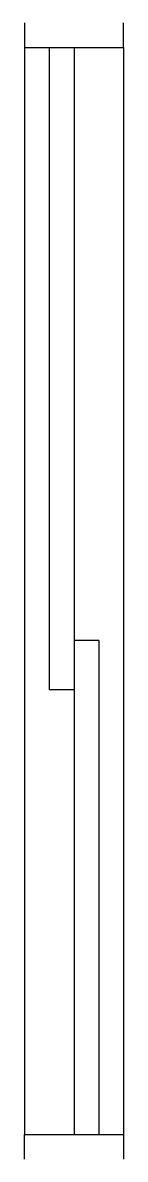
# Model space of a CAD drawing. Header units: millimetres. Extents: x -12979 to -12959, y -294 to -64.
import ezdxf

# ---------------------------------------------------------------- set-up
doc = ezdxf.new("R2010")
doc.units = ezdxf.units.MM
doc.header["$LTSCALE"] = 2

msp = doc.modelspace()

# ---------------------------------------------------------------- linework, layer by layer
for p, q in [((-12979.18, -63.87), (-12979.18, -68.87)), ((-12959.18, -68.87), (-12959.18, -63.87)), ((-12979.18, -68.87), (-12979.18, -288.87)), ((-12979.18, -68.87), (-12959.18, -68.87)), ((-12974.18, -68.87), (-12974.18, -198.87)), ((-12969.18, -68.87), (-12969.18, -288.87)), ((-12959.18, -68.87), (-12959.18, -288.87)), ((-12964.18, -188.87), (-12969.18, -188.87)), ((-12964.18, -188.87), (-12964.18, -288.87)), ((-12969.18, -198.87), (-12974.18, -198.87)), ((-12979.18, -288.87), (-12959.18, -288.87)), ((-12979.18, -293.87), (-12979.18, -288.87)), ((-12959.18, -288.87), (-12959.18, -293.87))]:
    msp.add_line(p, q)

doc.saveas('drawing.dxf')
